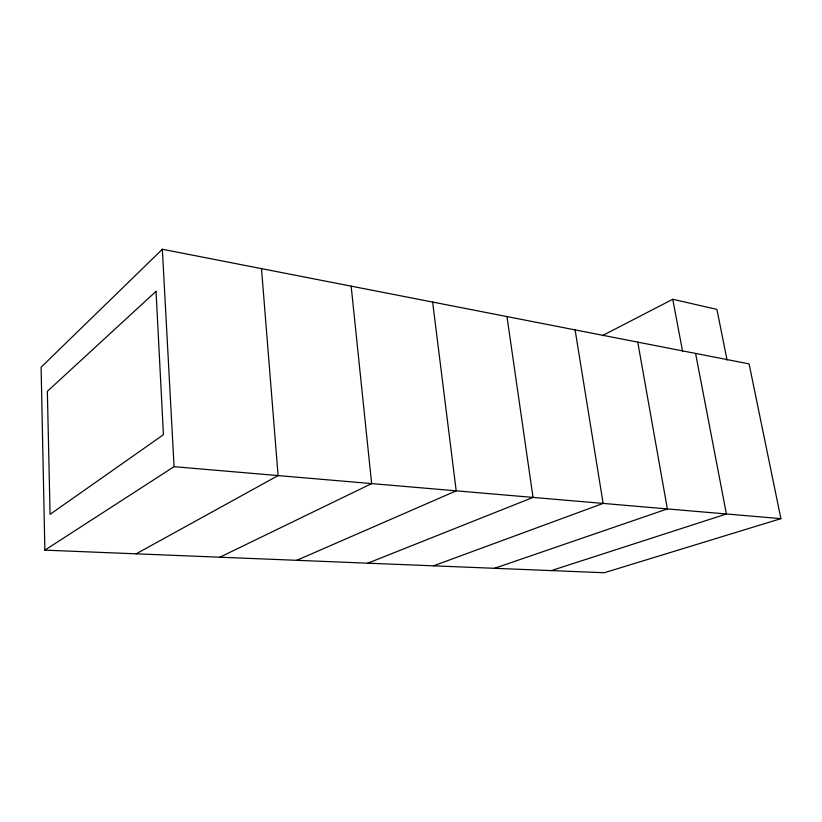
<?xml version="1.0" encoding="UTF-8"?>
<svg xmlns="http://www.w3.org/2000/svg" width="822" height="822" viewBox="0 0 822 822"><rect width="100%" height="100%" fill="white"/><g stroke="black" fill="none" stroke-linecap="round" stroke-linejoin="round"><path stroke-width="1.23" d="M162.345 249.261L41.1 367.218L44.871 550.144L604.273 572.739L780.9 518.641L749.089 363.879L162.345 249.261L174.069 466.68L44.871 550.144M136.175 553.833L278.093 475.589L261.499 268.63M602.351 335.664L672.756 299.27L716.928 309.401L727.049 360.046M219.844 557.213L371.636 483.593L351.158 286.138M296.783 560.316L456.2 490.837L432.629 302.054M367.783 563.183L533.026 497.413L506.979 316.583M433.502 565.844L603.132 503.413L575.102 329.889M494.505 568.31L667.361 508.921L637.759 342.127M551.285 570.602L726.412 513.976L695.576 353.419M174.069 466.68L780.9 518.641M672.756 299.27L682.63 351.58M156.036 291.337L47.357 391.334L50.07 514.336L163.434 434.715L156.036 291.337"/></g></svg>
